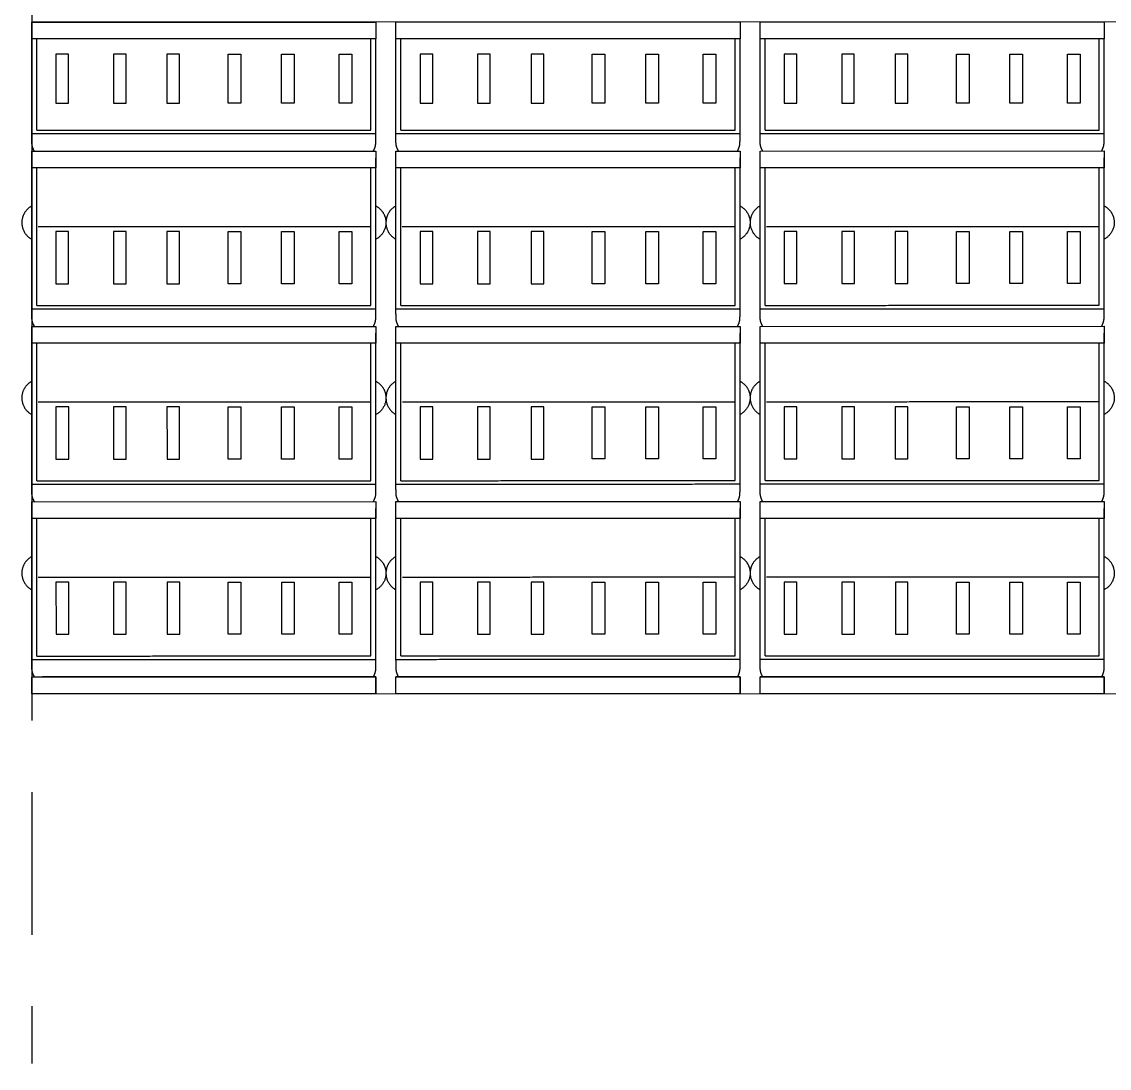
# Model space of a CAD drawing. Header units: millimetres. Extents: x 340 to 1003762, y 22 to 362022.
# Drawn here: x 420.133 to 422.037, y 74.662 to 76.494 of the extents above; entities that cross this region are included whole.
import ezdxf
from ezdxf.xclip import XClip

# ---------------------------------------------------------------- set-up
doc = ezdxf.new("R2010")
doc.units = ezdxf.units.MM
doc.header["$XCLIPFRAME"] = 0
doc.linetypes.add('LSBB_P_002 - PLANTA 1° NIVEL SALA DE VENTAS$0$DASHDOT2', pattern=[0.5, 0.25, -0.125, 0, -0.125])
for name, color, linetype in [('LSBB_P_002 - PLANTA 1° NIVEL SALA DE VENTAS$0$A-LAYOUT', 7, 'Continuous'), ('LSBB_P_002 - PLANTA 1° NIVEL SALA DE VENTAS$0$A-SALA-MUEB-ESPC', 1, 'Continuous'), ('LSBB_P_002 - PLANTA 1° NIVEL SALA DE VENTAS$0$EJES', 8, 'LSBB_P_002 - PLANTA 1° NIVEL SALA DE VENTAS$0$DASHDOT2'), ('XREF', 7, 'Continuous')]:
    doc.layers.add(name, color=color, linetype=linetype)

# ---------------------------------------------------------------- blocks, each defined once
blk = doc.blocks.new('LSBB_P_002 - PLANTA 1° NIVEL SALA DE VENTAS$0$SVLY')
at = {"layer": 'LSBB_P_002 - PLANTA 1° NIVEL SALA DE VENTAS$0$A-SALA-MUEB-ESPC', "elevation": 0}
for points in [[(1037.9549, 290.1378), (1037.9547, 291.3135), (1035.4393, 291.3131), (1035.4395, 290.1375)], [(1035.4393, 291.3131), (1036.042, 291.3132), (1036.042, 291.2838), (1035.4393, 291.2837)], [(1036.0769, 291.3132), (1036.6795, 291.3133), (1036.6795, 291.2838), (1036.0769, 291.2838)], [(1036.7145, 291.3133), (1037.3171, 291.3134), (1037.3171, 291.2839), (1036.7145, 291.2838)], [(1035.4393, 291.0872), (1036.042, 291.0873), (1036.042, 291.0579), (1035.4394, 291.0578)], [(1036.0769, 291.0873), (1036.6796, 291.0874), (1036.6796, 291.0579), (1036.0769, 291.0579)], [(1036.7145, 291.0874), (1037.3172, 291.0875), (1037.3172, 291.058), (1036.7145, 291.0579)], [(1035.4394, 290.7804), (1036.042, 290.7805), (1036.042, 290.7511), (1035.4394, 290.751)], [(1036.077, 290.7805), (1036.6796, 290.7806), (1036.6796, 290.7512), (1036.077, 290.7511)], [(1036.7146, 290.7806), (1037.3172, 290.7807), (1037.3172, 290.7513), (1036.7146, 290.7512)], [(1035.4394, 290.4737), (1036.0421, 290.4738), (1036.0421, 290.4443), (1035.4394, 290.4442)], [(1036.077, 290.4738), (1036.6797, 290.4739), (1036.6797, 290.4444), (1036.077, 290.4443)], [(1036.7146, 290.4739), (1037.3172, 290.4739), (1037.3172, 290.4445), (1036.7146, 290.4444)], [(1035.4395, 290.1669), (1036.0421, 290.167), (1036.0421, 290.1376), (1035.4395, 290.1375)], [(1036.0771, 290.167), (1036.6797, 290.1671), (1036.6797, 290.1377), (1036.0771, 290.1376)], [(1036.7147, 290.1671), (1037.3173, 290.1672), (1037.3173, 290.1377), (1036.7147, 290.1377)]]:
    blk.add_lwpolyline(points, close=True, dxfattribs=at)
at = {"layer": 'LSBB_P_002 - PLANTA 1° NIVEL SALA DE VENTAS$0$A-SALA-MUEB-ESPC'}
for points in [[(1035.4393, 291.118, 0), (1035.4393, 291.2308, 0), (1035.4393, 291.2837, 0)], [(1035.4481, 291.1239, 0), (1035.4481, 291.2338, 0), (1035.4481, 291.2837, 0)], [(1036.0332, 291.124, 0), (1036.0332, 291.2339, 0), (1036.0332, 291.2837, 0)], [(1036.042, 291.1181, 0), (1036.042, 291.2309, 0), (1036.042, 291.2838, 0)], [(1036.0769, 291.1181, 0), (1036.0769, 291.2309, 0), (1036.0769, 291.2838, 0)], [(1036.0857, 291.124, 0), (1036.0857, 291.2339, 0), (1036.0857, 291.2838, 0)], [(1036.6708, 291.1241, 0), (1036.6708, 291.234, 0), (1036.6708, 291.2838, 0)], [(1036.6796, 291.1182, 0), (1036.6795, 291.231, 0), (1036.6795, 291.2838, 0)], [(1036.7145, 291.1182, 0), (1036.7145, 291.231, 0), (1036.7145, 291.2838, 0)], [(1036.7233, 291.1241, 0), (1036.7233, 291.234, 0), (1036.7233, 291.2838, 0)], [(1037.3084, 291.1242, 0), (1037.3084, 291.2341, 0), (1037.3084, 291.2839, 0)], [(1037.3172, 291.1183, 0), (1037.3171, 291.2311, 0), (1037.3171, 291.2839, 0)], [(1035.5039, 291.2569, 0), (1035.4928, 291.2569, 0), (1035.4817, 291.2569, 0)], [(1035.4817, 291.2569, 0), (1035.4817, 291.1849, 0), (1035.4817, 291.1709, 0)], [(1035.5039, 291.1709, 0), (1035.5039, 291.1849, 0), (1035.5039, 291.2569, 0)], [(1035.6045, 291.2569, 0), (1035.5934, 291.2569, 0), (1035.5823, 291.2569, 0)], [(1035.5823, 291.2569, 0), (1035.5823, 291.1849, 0), (1035.5823, 291.1709, 0)], [(1035.6045, 291.1709, 0), (1035.6045, 291.1849, 0), (1035.6045, 291.2569, 0)], [(1035.6982, 291.257, 0), (1035.6871, 291.257, 0), (1035.6761, 291.257, 0)], [(1035.6761, 291.257, 0), (1035.6761, 291.1849, 0), (1035.6761, 291.1709, 0)], [(1035.6982, 291.1709, 0), (1035.6982, 291.1849, 0), (1035.6982, 291.257, 0)], [(1035.7831, 291.257, 0), (1035.7941, 291.257, 0), (1035.8052, 291.257, 0)], [(1035.7831, 291.1709, 0), (1035.7831, 291.1849, 0), (1035.7831, 291.257, 0)], [(1035.8052, 291.257, 0), (1035.8052, 291.1849, 0), (1035.8052, 291.1709, 0)], [(1035.8768, 291.257, 0), (1035.8879, 291.257, 0), (1035.899, 291.257, 0)], [(1035.8768, 291.1709, 0), (1035.8768, 291.185, 0), (1035.8768, 291.257, 0)], [(1035.899, 291.257, 0), (1035.899, 291.185, 0), (1035.899, 291.1709, 0)], [(1035.9774, 291.257, 0), (1035.9885, 291.257, 0), (1035.9996, 291.257, 0)], [(1035.9774, 291.1709, 0), (1035.9774, 291.185, 0), (1035.9774, 291.257, 0)], [(1035.9996, 291.257, 0), (1035.9996, 291.185, 0), (1035.9996, 291.1709, 0)], [(1036.1415, 291.257, 0), (1036.1304, 291.257, 0), (1036.1193, 291.257, 0)], [(1036.1193, 291.257, 0), (1036.1193, 291.185, 0), (1036.1193, 291.1709, 0)], [(1036.1415, 291.1709, 0), (1036.1415, 291.185, 0), (1036.1415, 291.257, 0)], [(1036.242, 291.257, 0), (1036.231, 291.257, 0), (1036.2199, 291.257, 0)], [(1036.2199, 291.257, 0), (1036.2199, 291.185, 0), (1036.2199, 291.171, 0)], [(1036.2421, 291.171, 0), (1036.2421, 291.185, 0), (1036.242, 291.257, 0)], [(1036.3358, 291.257, 0), (1036.3247, 291.257, 0), (1036.3136, 291.257, 0)], [(1036.3136, 291.257, 0), (1036.3137, 291.185, 0), (1036.3137, 291.171, 0)], [(1036.3358, 291.171, 0), (1036.3358, 291.185, 0), (1036.3358, 291.257, 0)], [(1036.4207, 291.2571, 0), (1036.4317, 291.2571, 0), (1036.4428, 291.2571, 0)], [(1036.4207, 291.171, 0), (1036.4207, 291.185, 0), (1036.4207, 291.2571, 0)], [(1036.4428, 291.2571, 0), (1036.4428, 291.185, 0), (1036.4428, 291.171, 0)], [(1036.5144, 291.2571, 0), (1036.5255, 291.2571, 0), (1036.5366, 291.2571, 0)], [(1036.5144, 291.171, 0), (1036.5144, 291.185, 0), (1036.5144, 291.2571, 0)], [(1036.5366, 291.2571, 0), (1036.5366, 291.185, 0), (1036.5366, 291.171, 0)], [(1036.615, 291.2571, 0), (1036.6261, 291.2571, 0), (1036.6372, 291.2571, 0)], [(1036.615, 291.171, 0), (1036.615, 291.1851, 0), (1036.615, 291.2571, 0)], [(1036.6372, 291.2571, 0), (1036.6372, 291.1851, 0), (1036.6372, 291.171, 0)], [(1036.779, 291.2571, 0), (1036.768, 291.2571, 0), (1036.7569, 291.2571, 0)], [(1036.7569, 291.2571, 0), (1036.7569, 291.1851, 0), (1036.7569, 291.171, 0)], [(1036.7791, 291.171, 0), (1036.7791, 291.1851, 0), (1036.779, 291.2571, 0)], [(1036.8796, 291.2571, 0), (1036.8686, 291.2571, 0), (1036.8575, 291.2571, 0)], [(1036.8575, 291.2571, 0), (1036.8575, 291.1851, 0), (1036.8575, 291.171, 0)], [(1036.8796, 291.171, 0), (1036.8796, 291.1851, 0), (1036.8796, 291.2571, 0)], [(1036.9734, 291.2571, 0), (1036.9623, 291.2571, 0), (1036.9512, 291.2571, 0)], [(1036.9512, 291.2571, 0), (1036.9512, 291.1851, 0), (1036.9512, 291.1711, 0)], [(1036.9734, 291.1711, 0), (1036.9734, 291.1851, 0), (1036.9734, 291.2571, 0)], [(1037.0582, 291.2571, 0), (1037.0693, 291.2571, 0), (1037.0804, 291.2572, 0)], [(1037.0583, 291.1711, 0), (1037.0582, 291.1851, 0), (1037.0582, 291.2571, 0)], [(1037.0804, 291.2572, 0), (1037.0804, 291.1851, 0), (1037.0804, 291.1711, 0)], [(1037.152, 291.2572, 0), (1037.1631, 291.2572, 0), (1037.1742, 291.2572, 0)], [(1037.152, 291.1711, 0), (1037.152, 291.1851, 0), (1037.152, 291.2572, 0)], [(1037.1742, 291.2572, 0), (1037.1742, 291.1851, 0), (1037.1742, 291.1711, 0)], [(1037.2526, 291.2572, 0), (1037.2637, 291.2572, 0), (1037.2748, 291.2572, 0)], [(1037.2526, 291.1711, 0), (1037.2526, 291.1851, 0), (1037.2526, 291.2572, 0)], [(1037.2748, 291.2572, 0), (1037.2748, 291.1851, 0), (1037.2748, 291.1711, 0)], [(1035.4817, 291.1709, 0), (1035.4928, 291.1709, 0), (1035.5039, 291.1709, 0)], [(1035.5823, 291.1709, 0), (1035.5934, 291.1709, 0), (1035.6045, 291.1709, 0)], [(1035.6761, 291.1709, 0), (1035.6872, 291.1709, 0), (1035.6982, 291.1709, 0)], [(1035.8052, 291.1709, 0), (1035.7942, 291.1709, 0), (1035.7831, 291.1709, 0)], [(1035.899, 291.1709, 0), (1035.8879, 291.1709, 0), (1035.8768, 291.1709, 0)], [(1035.9996, 291.1709, 0), (1035.9885, 291.1709, 0), (1035.9774, 291.1709, 0)], [(1036.1193, 291.1709, 0), (1036.1304, 291.1709, 0), (1036.1415, 291.1709, 0)], [(1036.2199, 291.171, 0), (1036.231, 291.171, 0), (1036.2421, 291.171, 0)], [(1036.3137, 291.171, 0), (1036.3247, 291.171, 0), (1036.3358, 291.171, 0)], [(1036.4428, 291.171, 0), (1036.4317, 291.171, 0), (1036.4207, 291.171, 0)], [(1036.5366, 291.171, 0), (1036.5255, 291.171, 0), (1036.5144, 291.171, 0)], [(1036.6372, 291.171, 0), (1036.6261, 291.171, 0), (1036.615, 291.171, 0)], [(1036.7569, 291.171, 0), (1036.768, 291.171, 0), (1036.7791, 291.171, 0)], [(1036.8575, 291.171, 0), (1036.8686, 291.171, 0), (1036.8796, 291.171, 0)], [(1036.9512, 291.1711, 0), (1036.9623, 291.1711, 0), (1036.9734, 291.1711, 0)], [(1037.0804, 291.1711, 0), (1037.0693, 291.1711, 0), (1037.0583, 291.1711, 0)], [(1037.1742, 291.1711, 0), (1037.1631, 291.1711, 0), (1037.152, 291.1711, 0)], [(1037.2748, 291.1711, 0), (1037.2637, 291.1711, 0), (1037.2526, 291.1711, 0)], [(1035.4393, 291.118, 0), (1035.742, 291.1181, 0), (1036.042, 291.1181, 0)], [(1035.4481, 291.1239, 0), (1035.7419, 291.124, 0), (1036.0332, 291.124, 0)], [(1036.0769, 291.1181, 0), (1036.3796, 291.1181, 0), (1036.6796, 291.1182, 0)], [(1036.0857, 291.124, 0), (1036.3795, 291.1241, 0), (1036.6708, 291.1241, 0)], [(1036.7145, 291.1182, 0), (1037.0172, 291.1182, 0), (1037.3172, 291.1183, 0)], [(1036.7233, 291.1241, 0), (1037.0171, 291.1241, 0), (1037.3084, 291.1242, 0)], [(1036.042, 290.8113, 0), (1036.042, 290.9533, 0), (1036.042, 291.0752, 0)], [(1036.6796, 290.8114, 0), (1036.6796, 290.9534, 0), (1036.6796, 291.0753, 0)], [(1037.3172, 290.8115, 0), (1037.3172, 290.9535, 0), (1037.3172, 291.0754, 0)], [(1035.4394, 290.8113, 0), (1035.4394, 290.9532, 0), (1035.4394, 291.0578, 0)], [(1035.4482, 290.8172, 0), (1035.4481, 290.9475, 0), (1035.4481, 291.0578, 0)], [(1036.0333, 290.8173, 0), (1036.0332, 290.9475, 0), (1036.0332, 291.0578, 0)], [(1036.077, 290.8113, 0), (1036.077, 290.9533, 0), (1036.0769, 291.0579, 0)], [(1036.0857, 290.8173, 0), (1036.0857, 290.9476, 0), (1036.0857, 291.0579, 0)], [(1036.6708, 290.8173, 0), (1036.6708, 290.9476, 0), (1036.6708, 291.0579, 0)], [(1036.7146, 290.8114, 0), (1036.7145, 290.9534, 0), (1036.7145, 291.0579, 0)], [(1036.7233, 290.8173, 0), (1036.7233, 290.9476, 0), (1036.7233, 291.0579, 0)], [(1037.3084, 290.8174, 0), (1037.3084, 290.9477, 0), (1037.3084, 291.058, 0)], [(1035.4506, 290.9553, 0), (1035.7419, 290.9554, 0), (1036.0332, 290.9554, 0)], [(1035.5039, 290.9464, 0), (1035.4928, 290.9464, 0), (1035.4818, 290.9464, 0)], [(1035.4818, 290.9464, 0), (1035.4818, 290.9007, 0), (1035.4818, 290.8551, 0)], [(1035.5039, 290.8551, 0), (1035.5039, 290.9007, 0), (1035.5039, 290.9464, 0)], [(1035.6045, 290.9464, 0), (1035.5934, 290.9464, 0), (1035.5823, 290.9464, 0)], [(1035.5823, 290.9464, 0), (1035.5823, 290.9007, 0), (1035.5823, 290.8551, 0)], [(1035.6045, 290.8551, 0), (1035.6045, 290.9007, 0), (1035.6045, 290.9464, 0)], [(1035.6983, 290.9464, 0), (1035.6872, 290.9464, 0), (1035.6761, 290.9464, 0)], [(1035.6761, 290.9464, 0), (1035.6761, 290.9008, 0), (1035.6761, 290.8551, 0)], [(1035.6983, 290.8551, 0), (1035.6983, 290.9008, 0), (1035.6983, 290.9464, 0)], [(1035.7831, 290.9464, 0), (1035.7942, 290.9464, 0), (1035.8053, 290.9464, 0)], [(1035.7831, 290.8551, 0), (1035.7831, 290.9008, 0), (1035.7831, 290.9464, 0)], [(1035.8053, 290.9464, 0), (1035.8053, 290.9008, 0), (1035.8053, 290.8551, 0)], [(1035.8769, 290.9464, 0), (1035.888, 290.9464, 0), (1035.899, 290.9464, 0)], [(1035.8769, 290.8551, 0), (1035.8769, 290.9008, 0), (1035.8769, 290.9464, 0)], [(1035.899, 290.9464, 0), (1035.899, 290.9008, 0), (1035.899, 290.8551, 0)], [(1035.9775, 290.9464, 0), (1035.9885, 290.9464, 0), (1035.9996, 290.9464, 0)], [(1035.9775, 290.8552, 0), (1035.9775, 290.9008, 0), (1035.9775, 290.9464, 0)], [(1035.9996, 290.9464, 0), (1035.9996, 290.9008, 0), (1035.9996, 290.8552, 0)], [(1036.0882, 290.9554, 0), (1036.3795, 290.9554, 0), (1036.6708, 290.9555, 0)], [(1036.1415, 290.9465, 0), (1036.1304, 290.9465, 0), (1036.1193, 290.9465, 0)], [(1036.1193, 290.9465, 0), (1036.1193, 290.9008, 0), (1036.1194, 290.8552, 0)], [(1036.1415, 290.8552, 0), (1036.1415, 290.9008, 0), (1036.1415, 290.9465, 0)], [(1036.2421, 290.9465, 0), (1036.231, 290.9465, 0), (1036.2199, 290.9465, 0)], [(1036.2199, 290.9465, 0), (1036.2199, 290.9008, 0), (1036.2199, 290.8552, 0)], [(1036.2421, 290.8552, 0), (1036.2421, 290.9008, 0), (1036.2421, 290.9465, 0)], [(1036.3359, 290.9465, 0), (1036.3248, 290.9465, 0), (1036.3137, 290.9465, 0)], [(1036.3137, 290.9465, 0), (1036.3137, 290.9008, 0), (1036.3137, 290.8552, 0)], [(1036.3359, 290.8552, 0), (1036.3359, 290.9008, 0), (1036.3359, 290.9465, 0)], [(1036.4207, 290.9465, 0), (1036.4318, 290.9465, 0), (1036.4429, 290.9465, 0)], [(1036.4207, 290.8552, 0), (1036.4207, 290.9009, 0), (1036.4207, 290.9465, 0)], [(1036.4429, 290.9465, 0), (1036.4429, 290.9009, 0), (1036.4429, 290.8552, 0)], [(1036.5145, 290.9465, 0), (1036.5255, 290.9465, 0), (1036.5366, 290.9465, 0)], [(1036.5145, 290.8552, 0), (1036.5145, 290.9009, 0), (1036.5145, 290.9465, 0)], [(1036.5366, 290.9465, 0), (1036.5366, 290.9009, 0), (1036.5366, 290.8552, 0)], [(1036.615, 290.9465, 0), (1036.6261, 290.9465, 0), (1036.6372, 290.9465, 0)], [(1036.6151, 290.8552, 0), (1036.615, 290.9009, 0), (1036.615, 290.9465, 0)], [(1036.6372, 290.9465, 0), (1036.6372, 290.9009, 0), (1036.6372, 290.8552, 0)], [(1036.7258, 290.9555, 0), (1037.0171, 290.9555, 0), (1037.3084, 290.9556, 0)], [(1036.7791, 290.9465, 0), (1036.768, 290.9465, 0), (1036.7569, 290.9465, 0)], [(1036.7569, 290.9465, 0), (1036.7569, 290.9009, 0), (1036.7569, 290.8553, 0)], [(1036.7791, 290.8553, 0), (1036.7791, 290.9009, 0), (1036.7791, 290.9465, 0)], [(1036.8797, 290.9466, 0), (1036.8686, 290.9466, 0), (1036.8575, 290.9466, 0)], [(1036.8575, 290.9466, 0), (1036.8575, 290.9009, 0), (1036.8575, 290.8553, 0)], [(1036.8797, 290.8553, 0), (1036.8797, 290.9009, 0), (1036.8797, 290.9466, 0)], [(1036.9734, 290.9466, 0), (1036.9624, 290.9466, 0), (1036.9513, 290.9466, 0)], [(1036.9513, 290.9466, 0), (1036.9513, 290.9009, 0), (1036.9513, 290.8553, 0)], [(1036.9735, 290.8553, 0), (1036.9734, 290.9009, 0), (1036.9734, 290.9466, 0)], [(1037.0583, 290.9466, 0), (1037.0694, 290.9466, 0), (1037.0804, 290.9466, 0)], [(1037.0583, 290.8553, 0), (1037.0583, 290.9009, 0), (1037.0583, 290.9466, 0)], [(1037.0804, 290.9466, 0), (1037.0805, 290.9009, 0), (1037.0805, 290.8553, 0)], [(1037.152, 290.9466, 0), (1037.1631, 290.9466, 0), (1037.1742, 290.9466, 0)], [(1037.1521, 290.8553, 0), (1037.1521, 290.901, 0), (1037.152, 290.9466, 0)], [(1037.1742, 290.9466, 0), (1037.1742, 290.901, 0), (1037.1742, 290.8553, 0)], [(1037.2526, 290.9466, 0), (1037.2637, 290.9466, 0), (1037.2748, 290.9466, 0)], [(1037.2526, 290.8553, 0), (1037.2526, 290.901, 0), (1037.2526, 290.9466, 0)], [(1037.2748, 290.9466, 0), (1037.2748, 290.901, 0), (1037.2748, 290.8553, 0)], [(1035.4818, 290.8551, 0), (1035.4928, 290.8551, 0), (1035.5039, 290.8551, 0)], [(1035.5823, 290.8551, 0), (1035.5934, 290.8551, 0), (1035.6045, 290.8551, 0)], [(1035.6761, 290.8551, 0), (1035.6872, 290.8551, 0), (1035.6983, 290.8551, 0)], [(1035.8053, 290.8551, 0), (1035.7942, 290.8551, 0), (1035.7831, 290.8551, 0)], [(1035.899, 290.8551, 0), (1035.888, 290.8551, 0), (1035.8769, 290.8551, 0)], [(1035.9996, 290.8552, 0), (1035.9885, 290.8552, 0), (1035.9775, 290.8552, 0)], [(1036.1194, 290.8552, 0), (1036.1304, 290.8552, 0), (1036.1415, 290.8552, 0)], [(1036.2199, 290.8552, 0), (1036.231, 290.8552, 0), (1036.2421, 290.8552, 0)], [(1036.3137, 290.8552, 0), (1036.3248, 290.8552, 0), (1036.3359, 290.8552, 0)], [(1036.4429, 290.8552, 0), (1036.4318, 290.8552, 0), (1036.4207, 290.8552, 0)], [(1036.5366, 290.8552, 0), (1036.5256, 290.8552, 0), (1036.5145, 290.8552, 0)], [(1036.6372, 290.8552, 0), (1036.6261, 290.8552, 0), (1036.6151, 290.8552, 0)], [(1036.7569, 290.8553, 0), (1036.768, 290.8553, 0), (1036.7791, 290.8553, 0)], [(1036.8575, 290.8553, 0), (1036.8686, 290.8553, 0), (1036.8797, 290.8553, 0)], [(1036.9513, 290.8553, 0), (1036.9624, 290.8553, 0), (1036.9735, 290.8553, 0)], [(1037.0805, 290.8553, 0), (1037.0694, 290.8553, 0), (1037.0583, 290.8553, 0)], [(1037.1742, 290.8553, 0), (1037.1631, 290.8553, 0), (1037.1521, 290.8553, 0)], [(1037.2748, 290.8553, 0), (1037.2637, 290.8553, 0), (1037.2526, 290.8553, 0)], [(1035.4394, 290.8113, 0), (1035.742, 290.8113, 0), (1036.042, 290.8113, 0)], [(1035.4482, 290.8172, 0), (1035.7419, 290.8172, 0), (1036.0333, 290.8173, 0)], [(1036.077, 290.8113, 0), (1036.3796, 290.8114, 0), (1036.6796, 290.8114, 0)], [(1036.0857, 290.8173, 0), (1036.3795, 290.8173, 0), (1036.6708, 290.8173, 0)], [(1036.7146, 290.8114, 0), (1037.0172, 290.8115, 0), (1037.3172, 290.8115, 0)], [(1036.7233, 290.8173, 0), (1037.0171, 290.8174, 0), (1037.3084, 290.8174, 0)], [(1035.4394, 290.5045, 0), (1035.4394, 290.6464, 0), (1035.4394, 290.7684, 0)], [(1036.0421, 290.5046, 0), (1036.042, 290.6465, 0), (1036.042, 290.7685, 0)], [(1036.077, 290.5046, 0), (1036.077, 290.6465, 0), (1036.077, 290.7685, 0)], [(1036.6797, 290.5047, 0), (1036.6796, 290.6466, 0), (1036.6796, 290.7685, 0)], [(1036.7146, 290.5047, 0), (1036.7146, 290.6466, 0), (1036.7146, 290.7686, 0)], [(1037.3172, 290.5048, 0), (1037.3172, 290.6467, 0), (1037.3172, 290.7686, 0)], [(1035.4482, 290.5104, 0), (1035.4482, 290.6407, 0), (1035.4482, 290.751, 0)], [(1036.0333, 290.5105, 0), (1036.0333, 290.6408, 0), (1036.0333, 290.7511, 0)], [(1036.0858, 290.5105, 0), (1036.0858, 290.6408, 0), (1036.0858, 290.7511, 0)], [(1036.6709, 290.5106, 0), (1036.6709, 290.6409, 0), (1036.6708, 290.7512, 0)], [(1036.7234, 290.5106, 0), (1036.7234, 290.6409, 0), (1036.7233, 290.7512, 0)], [(1037.3085, 290.5107, 0), (1037.3085, 290.641, 0), (1037.3084, 290.7513, 0)], [(1035.4507, 290.6486, 0), (1035.742, 290.6486, 0), (1036.0333, 290.6486, 0)], [(1035.504, 290.6396, 0), (1035.4929, 290.6396, 0), (1035.4818, 290.6396, 0)], [(1035.4818, 290.6396, 0), (1035.4818, 290.594, 0), (1035.4818, 290.5483, 0)], [(1035.504, 290.5483, 0), (1035.504, 290.594, 0), (1035.504, 290.6396, 0)], [(1035.6045, 290.6396, 0), (1035.5935, 290.6396, 0), (1035.5824, 290.6396, 0)], [(1035.5824, 290.6396, 0), (1035.5824, 290.594, 0), (1035.5824, 290.5483, 0)], [(1035.6046, 290.5483, 0), (1035.6045, 290.594, 0), (1035.6045, 290.6396, 0)], [(1035.6983, 290.6396, 0), (1035.6872, 290.6396, 0), (1035.6761, 290.6396, 0)], [(1035.6761, 290.6396, 0), (1035.6762, 290.594, 0), (1035.6762, 290.5484, 0)], [(1035.6983, 290.5484, 0), (1035.6983, 290.594, 0), (1035.6983, 290.6396, 0)], [(1035.7831, 290.6396, 0), (1035.7942, 290.6396, 0), (1035.8053, 290.6396, 0)], [(1035.7832, 290.5484, 0), (1035.7832, 290.594, 0), (1035.7831, 290.6396, 0)], [(1035.8053, 290.6396, 0), (1035.8053, 290.594, 0), (1035.8053, 290.5484, 0)], [(1035.8769, 290.6397, 0), (1035.888, 290.6397, 0), (1035.8991, 290.6397, 0)], [(1035.8769, 290.5484, 0), (1035.8769, 290.594, 0), (1035.8769, 290.6397, 0)], [(1035.8991, 290.6397, 0), (1035.8991, 290.594, 0), (1035.8991, 290.5484, 0)], [(1035.9775, 290.6397, 0), (1035.9886, 290.6397, 0), (1035.9997, 290.6397, 0)], [(1035.9775, 290.5484, 0), (1035.9775, 290.594, 0), (1035.9775, 290.6397, 0)], [(1035.9997, 290.6397, 0), (1035.9997, 290.594, 0), (1035.9997, 290.5484, 0)], [(1036.0883, 290.6486, 0), (1036.3796, 290.6487, 0), (1036.6709, 290.6487, 0)], [(1036.1415, 290.6397, 0), (1036.1305, 290.6397, 0), (1036.1194, 290.6397, 0)], [(1036.1194, 290.6397, 0), (1036.1194, 290.5941, 0), (1036.1194, 290.5484, 0)], [(1036.1416, 290.5484, 0), (1036.1416, 290.5941, 0), (1036.1415, 290.6397, 0)], [(1036.2421, 290.6397, 0), (1036.231, 290.6397, 0), (1036.22, 290.6397, 0)], [(1036.22, 290.6397, 0), (1036.22, 290.5941, 0), (1036.22, 290.5484, 0)], [(1036.2421, 290.5484, 0), (1036.2421, 290.5941, 0), (1036.2421, 290.6397, 0)], [(1036.3359, 290.6397, 0), (1036.3248, 290.6397, 0), (1036.3137, 290.6397, 0)], [(1036.3137, 290.6397, 0), (1036.3137, 290.5941, 0), (1036.3137, 290.5484, 0)], [(1036.3359, 290.5484, 0), (1036.3359, 290.5941, 0), (1036.3359, 290.6397, 0)], [(1036.4207, 290.6397, 0), (1036.4318, 290.6397, 0), (1036.4429, 290.6397, 0)], [(1036.4207, 290.5485, 0), (1036.4207, 290.5941, 0), (1036.4207, 290.6397, 0)], [(1036.4429, 290.6397, 0), (1036.4429, 290.5941, 0), (1036.4429, 290.5485, 0)], [(1036.5145, 290.6397, 0), (1036.5256, 290.6397, 0), (1036.5367, 290.6397, 0)], [(1036.5145, 290.5485, 0), (1036.5145, 290.5941, 0), (1036.5145, 290.6397, 0)], [(1036.5367, 290.6397, 0), (1036.5367, 290.5941, 0), (1036.5367, 290.5485, 0)], [(1036.6151, 290.6398, 0), (1036.6262, 290.6398, 0), (1036.6372, 290.6398, 0)], [(1036.6151, 290.5485, 0), (1036.6151, 290.5941, 0), (1036.6151, 290.6398, 0)], [(1036.6372, 290.6398, 0), (1036.6373, 290.5941, 0), (1036.6373, 290.5485, 0)], [(1036.7258, 290.6487, 0), (1037.0171, 290.6488, 0), (1037.3085, 290.6488, 0)], [(1036.7791, 290.6398, 0), (1036.7681, 290.6398, 0), (1036.757, 290.6398, 0)], [(1036.757, 290.6398, 0), (1036.757, 290.5941, 0), (1036.757, 290.5485, 0)], [(1036.7791, 290.5485, 0), (1036.7791, 290.5941, 0), (1036.7791, 290.6398, 0)], [(1036.8797, 290.6398, 0), (1036.8686, 290.6398, 0), (1036.8576, 290.6398, 0)], [(1036.8576, 290.6398, 0), (1036.8576, 290.5942, 0), (1036.8576, 290.5485, 0)], [(1036.8797, 290.5485, 0), (1036.8797, 290.5942, 0), (1036.8797, 290.6398, 0)], [(1036.9735, 290.6398, 0), (1036.9624, 290.6398, 0), (1036.9513, 290.6398, 0)], [(1036.9513, 290.6398, 0), (1036.9513, 290.5942, 0), (1036.9513, 290.5485, 0)], [(1036.9735, 290.5485, 0), (1036.9735, 290.5942, 0), (1036.9735, 290.6398, 0)], [(1037.0583, 290.6398, 0), (1037.0694, 290.6398, 0), (1037.0805, 290.6398, 0)], [(1037.0583, 290.5485, 0), (1037.0583, 290.5942, 0), (1037.0583, 290.6398, 0)], [(1037.0805, 290.6398, 0), (1037.0805, 290.5942, 0), (1037.0805, 290.5485, 0)], [(1037.1521, 290.6398, 0), (1037.1632, 290.6398, 0), (1037.1743, 290.6398, 0)], [(1037.1521, 290.5486, 0), (1037.1521, 290.5942, 0), (1037.1521, 290.6398, 0)], [(1037.1743, 290.6398, 0), (1037.1743, 290.5942, 0), (1037.1743, 290.5486, 0)], [(1037.2527, 290.6398, 0), (1037.2638, 290.6399, 0), (1037.2748, 290.6399, 0)], [(1037.2527, 290.5486, 0), (1037.2527, 290.5942, 0), (1037.2527, 290.6398, 0)], [(1037.2748, 290.6399, 0), (1037.2748, 290.5942, 0), (1037.2748, 290.5486, 0)], [(1035.4818, 290.5483, 0), (1035.4929, 290.5483, 0), (1035.504, 290.5483, 0)], [(1035.5824, 290.5483, 0), (1035.5935, 290.5483, 0), (1035.6046, 290.5483, 0)], [(1035.6762, 290.5484, 0), (1035.6872, 290.5484, 0), (1035.6983, 290.5484, 0)], [(1035.8053, 290.5484, 0), (1035.7942, 290.5484, 0), (1035.7832, 290.5484, 0)], [(1035.8991, 290.5484, 0), (1035.888, 290.5484, 0), (1035.8769, 290.5484, 0)], [(1035.9997, 290.5484, 0), (1035.9886, 290.5484, 0), (1035.9775, 290.5484, 0)], [(1036.1194, 290.5484, 0), (1036.1305, 290.5484, 0), (1036.1416, 290.5484, 0)], [(1036.22, 290.5484, 0), (1036.2311, 290.5484, 0), (1036.2421, 290.5484, 0)], [(1036.3137, 290.5484, 0), (1036.3248, 290.5484, 0), (1036.3359, 290.5484, 0)], [(1036.4429, 290.5485, 0), (1036.4318, 290.5485, 0), (1036.4207, 290.5485, 0)], [(1036.5367, 290.5485, 0), (1036.5256, 290.5485, 0), (1036.5145, 290.5485, 0)], [(1036.6373, 290.5485, 0), (1036.6262, 290.5485, 0), (1036.6151, 290.5485, 0)], [(1036.757, 290.5485, 0), (1036.7681, 290.5485, 0), (1036.7791, 290.5485, 0)], [(1036.8576, 290.5485, 0), (1036.8686, 290.5485, 0), (1036.8797, 290.5485, 0)], [(1036.9513, 290.5485, 0), (1036.9624, 290.5485, 0), (1036.9735, 290.5485, 0)], [(1037.0805, 290.5485, 0), (1037.0694, 290.5485, 0), (1037.0583, 290.5485, 0)], [(1037.1743, 290.5486, 0), (1037.1632, 290.5486, 0), (1037.1521, 290.5486, 0)], [(1037.2748, 290.5486, 0), (1037.2638, 290.5486, 0), (1037.2527, 290.5486, 0)], [(1035.4482, 290.5104, 0), (1035.742, 290.5104, 0), (1036.0333, 290.5105, 0)], [(1036.0858, 290.5105, 0), (1036.3796, 290.5105, 0), (1036.6709, 290.5106, 0)], [(1036.7234, 290.5106, 0), (1037.0172, 290.5106, 0), (1037.3085, 290.5107, 0)], [(1035.4394, 290.5045, 0), (1035.7421, 290.5045, 0), (1036.0421, 290.5046, 0)], [(1036.077, 290.5046, 0), (1036.3797, 290.5046, 0), (1036.6797, 290.5047, 0)], [(1036.7146, 290.5047, 0), (1037.0172, 290.5047, 0), (1037.3172, 290.5048, 0)], [(1035.4395, 290.1977, 0), (1035.4395, 290.3397, 0), (1035.4394, 290.4616, 0)], [(1036.0421, 290.1978, 0), (1036.0421, 290.3398, 0), (1036.0421, 290.4617, 0)], [(1036.0771, 290.1978, 0), (1036.077, 290.3398, 0), (1036.077, 290.4617, 0)], [(1036.6797, 290.1979, 0), (1036.6797, 290.3398, 0), (1036.6797, 290.4618, 0)], [(1036.7146, 290.1979, 0), (1036.7146, 290.3399, 0), (1036.7146, 290.4618, 0)], [(1037.3173, 290.198, 0), (1037.3173, 290.3399, 0), (1037.3172, 290.4619, 0)], [(1035.4482, 290.2036, 0), (1035.4482, 290.3339, 0), (1035.4482, 290.4442, 0)], [(1036.0333, 290.2037, 0), (1036.0333, 290.334, 0), (1036.0333, 290.4443, 0)], [(1036.0858, 290.2037, 0), (1036.0858, 290.334, 0), (1036.0858, 290.4443, 0)], [(1036.6709, 290.2038, 0), (1036.6709, 290.3341, 0), (1036.6709, 290.4444, 0)], [(1036.7234, 290.2038, 0), (1036.7234, 290.3341, 0), (1036.7234, 290.4444, 0)], [(1037.3085, 290.2039, 0), (1037.3085, 290.3342, 0), (1037.3085, 290.4445, 0)], [(1035.4507, 290.3418, 0), (1035.742, 290.3418, 0), (1036.0333, 290.3419, 0)], [(1036.0883, 290.3419, 0), (1036.3796, 290.3419, 0), (1036.6709, 290.342, 0)], [(1036.7259, 290.342, 0), (1037.0172, 290.342, 0), (1037.3085, 290.3421, 0)], [(1035.504, 290.3328, 0), (1035.4929, 290.3328, 0), (1035.4818, 290.3328, 0)], [(1035.4818, 290.3328, 0), (1035.4818, 290.2872, 0), (1035.4819, 290.2416, 0)], [(1035.504, 290.2416, 0), (1035.504, 290.2872, 0), (1035.504, 290.3328, 0)], [(1035.6046, 290.3329, 0), (1035.5935, 290.3329, 0), (1035.5824, 290.3329, 0)], [(1035.5824, 290.3329, 0), (1035.5824, 290.2872, 0), (1035.5824, 290.2416, 0)], [(1035.6046, 290.2416, 0), (1035.6046, 290.2872, 0), (1035.6046, 290.3329, 0)], [(1035.6984, 290.3329, 0), (1035.6873, 290.3329, 0), (1035.6762, 290.3329, 0)], [(1035.6762, 290.3329, 0), (1035.6762, 290.2872, 0), (1035.6762, 290.2416, 0)], [(1035.6984, 290.2416, 0), (1035.6984, 290.2872, 0), (1035.6984, 290.3329, 0)], [(1035.7832, 290.3329, 0), (1035.7943, 290.3329, 0), (1035.8054, 290.3329, 0)], [(1035.7832, 290.2416, 0), (1035.7832, 290.2872, 0), (1035.7832, 290.3329, 0)], [(1035.8054, 290.3329, 0), (1035.8054, 290.2872, 0), (1035.8054, 290.2416, 0)], [(1035.877, 290.3329, 0), (1035.888, 290.3329, 0), (1035.8991, 290.3329, 0)], [(1035.877, 290.2416, 0), (1035.877, 290.2873, 0), (1035.877, 290.3329, 0)], [(1035.8991, 290.3329, 0), (1035.8991, 290.2873, 0), (1035.8991, 290.2416, 0)], [(1035.9775, 290.3329, 0), (1035.9886, 290.3329, 0), (1035.9997, 290.3329, 0)], [(1035.9776, 290.2416, 0), (1035.9775, 290.2873, 0), (1035.9775, 290.3329, 0)], [(1035.9997, 290.3329, 0), (1035.9997, 290.2873, 0), (1035.9997, 290.2416, 0)], [(1036.1416, 290.3329, 0), (1036.1305, 290.3329, 0), (1036.1194, 290.3329, 0)], [(1036.1194, 290.3329, 0), (1036.1194, 290.2873, 0), (1036.1194, 290.2417, 0)], [(1036.1416, 290.2417, 0), (1036.1416, 290.2873, 0), (1036.1416, 290.3329, 0)], [(1036.2422, 290.3329, 0), (1036.2311, 290.3329, 0), (1036.22, 290.3329, 0)], [(1036.22, 290.3329, 0), (1036.22, 290.2873, 0), (1036.22, 290.2417, 0)], [(1036.2422, 290.2417, 0), (1036.2422, 290.2873, 0), (1036.2422, 290.3329, 0)], [(1036.3359, 290.333, 0), (1036.3249, 290.333, 0), (1036.3138, 290.333, 0)], [(1036.3138, 290.333, 0), (1036.3138, 290.2873, 0), (1036.3138, 290.2417, 0)], [(1036.336, 290.2417, 0), (1036.3359, 290.2873, 0), (1036.3359, 290.333, 0)], [(1036.4208, 290.333, 0), (1036.4319, 290.333, 0), (1036.4429, 290.333, 0)], [(1036.4208, 290.2417, 0), (1036.4208, 290.2873, 0), (1036.4208, 290.333, 0)], [(1036.4429, 290.333, 0), (1036.4429, 290.2873, 0), (1036.443, 290.2417, 0)], [(1036.5145, 290.333, 0), (1036.5256, 290.333, 0), (1036.5367, 290.333, 0)], [(1036.5146, 290.2417, 0), (1036.5146, 290.2873, 0), (1036.5145, 290.333, 0)], [(1036.5367, 290.333, 0), (1036.5367, 290.2873, 0), (1036.5367, 290.2417, 0)], [(1036.6151, 290.333, 0), (1036.6262, 290.333, 0), (1036.6373, 290.333, 0)], [(1036.6151, 290.2417, 0), (1036.6151, 290.2874, 0), (1036.6151, 290.333, 0)], [(1036.6373, 290.333, 0), (1036.6373, 290.2874, 0), (1036.6373, 290.2417, 0)], [(1036.7792, 290.333, 0), (1036.7681, 290.333, 0), (1036.757, 290.333, 0)], [(1036.757, 290.333, 0), (1036.757, 290.2874, 0), (1036.757, 290.2417, 0)], [(1036.7792, 290.2417, 0), (1036.7792, 290.2874, 0), (1036.7792, 290.333, 0)], [(1036.8798, 290.333, 0), (1036.8687, 290.333, 0), (1036.8576, 290.333, 0)], [(1036.8576, 290.333, 0), (1036.8576, 290.2874, 0), (1036.8576, 290.2418, 0)], [(1036.8798, 290.2418, 0), (1036.8798, 290.2874, 0), (1036.8798, 290.333, 0)], [(1036.9735, 290.333, 0), (1036.9624, 290.333, 0), (1036.9514, 290.333, 0)], [(1036.9514, 290.333, 0), (1036.9514, 290.2874, 0), (1036.9514, 290.2418, 0)], [(1036.9735, 290.2418, 0), (1036.9735, 290.2874, 0), (1036.9735, 290.333, 0)], [(1037.0584, 290.3331, 0), (1037.0694, 290.3331, 0), (1037.0805, 290.3331, 0)], [(1037.0584, 290.2418, 0), (1037.0584, 290.2874, 0), (1037.0584, 290.3331, 0)], [(1037.0805, 290.3331, 0), (1037.0805, 290.2874, 0), (1037.0805, 290.2418, 0)], [(1037.1521, 290.3331, 0), (1037.1632, 290.3331, 0), (1037.1743, 290.3331, 0)], [(1037.1521, 290.2418, 0), (1037.1521, 290.2874, 0), (1037.1521, 290.3331, 0)], [(1037.1743, 290.3331, 0), (1037.1743, 290.2874, 0), (1037.1743, 290.2418, 0)], [(1037.2527, 290.3331, 0), (1037.2638, 290.3331, 0), (1037.2749, 290.3331, 0)], [(1037.2527, 290.2418, 0), (1037.2527, 290.2874, 0), (1037.2527, 290.3331, 0)], [(1037.2749, 290.3331, 0), (1037.2749, 290.2875, 0), (1037.2749, 290.2418, 0)], [(1035.4819, 290.2416, 0), (1035.4929, 290.2416, 0), (1035.504, 290.2416, 0)], [(1035.5824, 290.2416, 0), (1035.5935, 290.2416, 0), (1035.6046, 290.2416, 0)], [(1035.6762, 290.2416, 0), (1035.6873, 290.2416, 0), (1035.6984, 290.2416, 0)], [(1035.8054, 290.2416, 0), (1035.7943, 290.2416, 0), (1035.7832, 290.2416, 0)], [(1035.8991, 290.2416, 0), (1035.8881, 290.2416, 0), (1035.877, 290.2416, 0)], [(1035.9997, 290.2416, 0), (1035.9886, 290.2416, 0), (1035.9776, 290.2416, 0)], [(1036.1194, 290.2417, 0), (1036.1305, 290.2417, 0), (1036.1416, 290.2417, 0)], [(1036.22, 290.2417, 0), (1036.2311, 290.2417, 0), (1036.2422, 290.2417, 0)], [(1036.3138, 290.2417, 0), (1036.3249, 290.2417, 0), (1036.336, 290.2417, 0)], [(1036.443, 290.2417, 0), (1036.4319, 290.2417, 0), (1036.4208, 290.2417, 0)], [(1036.5367, 290.2417, 0), (1036.5256, 290.2417, 0), (1036.5146, 290.2417, 0)], [(1036.6373, 290.2417, 0), (1036.6262, 290.2417, 0), (1036.6151, 290.2417, 0)], [(1036.757, 290.2417, 0), (1036.7681, 290.2417, 0), (1036.7792, 290.2417, 0)], [(1036.8576, 290.2418, 0), (1036.8687, 290.2418, 0), (1036.8798, 290.2418, 0)], [(1036.9514, 290.2418, 0), (1036.9625, 290.2418, 0), (1036.9735, 290.2418, 0)], [(1037.0805, 290.2418, 0), (1037.0695, 290.2418, 0), (1037.0584, 290.2418, 0)], [(1037.1743, 290.2418, 0), (1037.1632, 290.2418, 0), (1037.1521, 290.2418, 0)], [(1037.2749, 290.2418, 0), (1037.2638, 290.2418, 0), (1037.2527, 290.2418, 0)], [(1035.4482, 290.2036, 0), (1035.742, 290.2037, 0), (1036.0333, 290.2037, 0)], [(1036.0858, 290.2037, 0), (1036.3796, 290.2038, 0), (1036.6709, 290.2038, 0)], [(1036.7234, 290.2038, 0), (1037.0172, 290.2039, 0), (1037.3085, 290.2039, 0)], [(1035.4395, 290.1977, 0), (1035.7421, 290.1978, 0), (1036.0421, 290.1978, 0)], [(1036.0771, 290.1978, 0), (1036.3797, 290.1979, 0), (1036.6797, 290.1979, 0)], [(1036.7146, 290.1979, 0), (1037.0173, 290.198, 0), (1037.3173, 290.198, 0)], [(1036.0421, 290.167, 0), (1035.7408, 290.167, 0), (1035.4395, 290.1669, 0)], [(1035.4395, 290.1375, 0), (1035.4395, 290.1516, 0), (1035.4395, 290.1669, 0)], [(1036.0421, 290.1379, 0), (1036.0421, 290.1517, 0), (1036.0421, 290.167, 0)], [(1036.6797, 290.1671, 0), (1036.3784, 290.1671, 0), (1036.0771, 290.167, 0)], [(1036.0771, 290.1376, 0), (1036.0771, 290.1517, 0), (1036.0771, 290.167, 0)], [(1036.6797, 290.138, 0), (1036.6797, 290.1518, 0), (1036.6797, 290.1671, 0)], [(1037.3173, 290.1672, 0), (1037.016, 290.1671, 0), (1036.7147, 290.1671, 0)], [(1036.7147, 290.1377, 0), (1036.7147, 290.1518, 0), (1036.7147, 290.1671, 0)], [(1037.3173, 290.138, 0), (1037.3173, 290.1519, 0), (1037.3173, 290.1672, 0)], [(1036.0421, 290.1376, 0), (1035.7408, 290.1375, 0), (1035.4395, 290.1375, 0)], [(1036.6797, 290.1377, 0), (1036.3784, 290.1376, 0), (1036.0771, 290.1376, 0)], [(1037.3173, 290.1377, 0), (1037.016, 290.1377, 0), (1036.7147, 290.1377, 0)]]:
    blk.add_open_spline(points, degree=2, dxfattribs=at)
for points, weights, knots in [([(1035.4441, 291.0872, 0), (1035.4397, 291.0941, 0), (1035.4396, 291.1023, 0), (1035.4394, 291.1102, 0), (1035.4393, 291.118, 0)], [1, 0.963301646965, 1, 1, 1], [0, 0, 0, 1.596409, 1.596409, 3.723022, 3.723022, 3.723022]), ([(1036.0372, 291.0873, 0), (1036.0416, 291.0942, 0), (1036.0418, 291.1024, 0), (1036.0419, 291.1102, 0), (1036.042, 291.1181, 0)], [1, 0.963301646965, 1, 1, 1], [0, 0, 0, 1.596409, 1.596409, 3.723022, 3.723022, 3.723022]), ([(1036.0817, 291.0873, 0), (1036.0773, 291.0942, 0), (1036.0771, 291.1024, 0), (1036.077, 291.1102, 0), (1036.0769, 291.1181, 0)], [1, 0.963301646965, 1, 1, 1], [0, 0, 0, 1.596409, 1.596409, 3.723022, 3.723022, 3.723022]), ([(1036.6748, 291.0874, 0), (1036.6792, 291.0943, 0), (1036.6794, 291.1025, 0), (1036.6795, 291.1103, 0), (1036.6796, 291.1182, 0)], [1, 0.963301646965, 1, 1, 1], [0, 0, 0, 1.596409, 1.596409, 3.723022, 3.723022, 3.723022]), ([(1036.7193, 291.0874, 0), (1036.7149, 291.0943, 0), (1036.7147, 291.1025, 0), (1036.7146, 291.1103, 0), (1036.7145, 291.1182, 0)], [1, 0.963301646965, 1, 1, 1], [0, 0, 0, 1.596409, 1.596409, 3.723022, 3.723022, 3.723022]), ([(1037.3124, 291.0875, 0), (1037.3168, 291.0944, 0), (1037.317, 291.1026, 0), (1037.3171, 291.1104, 0), (1037.3172, 291.1183, 0)], [1, 0.963301646965, 1, 1, 1], [0, 0, 0, 1.596409, 1.596409, 3.723022, 3.723022, 3.723022]), ([(1035.4394, 290.9911, 0), (1035.4257, 290.9838, 0), (1035.4226, 290.9687, 0), (1035.4176, 290.9446, 0), (1035.4394, 290.933, 0)], [1, 0.905033936831, 1, 0.799622118104, 1], [0, 0, 0, 2.887952, 2.887952, 7.122102, 7.122102, 7.122102]), ([(1036.042, 290.9912, 0), (1036.0556, 290.9839, 0), (1036.0588, 290.9688, 0), (1036.0638, 290.9446, 0), (1036.042, 290.9331, 0)], [1, 0.905033936831, 1, 0.799622118104, 1], [0, 0, 0, 2.887952, 2.887952, 7.122102, 7.122102, 7.122102]), ([(1036.0769, 290.9912, 0), (1036.0633, 290.9839, 0), (1036.0602, 290.9688, 0), (1036.0551, 290.9446, 0), (1036.077, 290.9331, 0)], [1, 0.905033936831, 1, 0.799622118104, 1], [0, 0, 0, 2.887952, 2.887952, 7.122102, 7.122102, 7.122102]), ([(1036.6796, 290.9913, 0), (1036.6932, 290.984, 0), (1036.6964, 290.9689, 0), (1036.7014, 290.9447, 0), (1036.6796, 290.9332, 0)], [1, 0.905033936831, 1, 0.799622118104, 1], [0, 0, 0, 2.887952, 2.887952, 7.122102, 7.122102, 7.122102]), ([(1036.7145, 290.9913, 0), (1036.7009, 290.984, 0), (1036.6978, 290.9689, 0), (1036.6927, 290.9447, 0), (1036.7145, 290.9332, 0)], [1, 0.905033936831, 1, 0.799622118104, 1], [0, 0, 0, 2.887952, 2.887952, 7.122102, 7.122102, 7.122102]), ([(1037.3172, 290.9913, 0), (1037.3308, 290.9841, 0), (1037.334, 290.969, 0), (1037.339, 290.9448, 0), (1037.3172, 290.9333, 0)], [1, 0.905033936831, 1, 0.799622118104, 1], [0, 0, 0, 2.887952, 2.887952, 7.122102, 7.122102, 7.122102]), ([(1035.4442, 290.7804, 0), (1035.4398, 290.7874, 0), (1035.4396, 290.7955, 0), (1035.4395, 290.8034, 0), (1035.4394, 290.8113, 0)], [1, 0.963301646965, 1, 1, 1], [0, 0, 0, 1.596409, 1.596409, 3.723022, 3.723022, 3.723022]), ([(1036.0373, 290.7805, 0), (1036.0416, 290.7874, 0), (1036.0418, 290.7956, 0), (1036.0419, 290.8035, 0), (1036.042, 290.8113, 0)], [1, 0.963301646965, 1, 1, 1], [0, 0, 0, 1.596409, 1.596409, 3.723022, 3.723022, 3.723022]), ([(1036.0817, 290.7805, 0), (1036.0774, 290.7875, 0), (1036.0772, 290.7956, 0), (1036.0771, 290.8035, 0), (1036.077, 290.8113, 0)], [1, 0.963301646965, 1, 1, 1], [0, 0, 0, 1.596409, 1.596409, 3.723022, 3.723022, 3.723022]), ([(1036.6749, 290.7806, 0), (1036.6792, 290.7875, 0), (1036.6794, 290.7957, 0), (1036.6795, 290.8036, 0), (1036.6796, 290.8114, 0)], [1, 0.963301646965, 1, 1, 1], [0, 0, 0, 1.596409, 1.596409, 3.723022, 3.723022, 3.723022]), ([(1036.7193, 290.7806, 0), (1036.7149, 290.7875, 0), (1036.7148, 290.7957, 0), (1036.7147, 290.8036, 0), (1036.7146, 290.8114, 0)], [1, 0.963301646965, 1, 1, 1], [0, 0, 0, 1.596409, 1.596409, 3.723022, 3.723022, 3.723022]), ([(1037.3124, 290.7807, 0), (1037.3168, 290.7876, 0), (1037.317, 290.7958, 0), (1037.3171, 290.8037, 0), (1037.3172, 290.8115, 0)], [1, 0.963301646965, 1, 1, 1], [0, 0, 0, 1.596409, 1.596409, 3.723022, 3.723022, 3.723022]), ([(1035.4394, 290.6843, 0), (1035.4258, 290.6771, 0), (1035.4226, 290.662, 0), (1035.4176, 290.6378, 0), (1035.4394, 290.6262, 0)], [1, 0.905033936831, 1, 0.799622118104, 1], [0, 0, 0, 2.887952, 2.887952, 7.122102, 7.122102, 7.122102]), ([(1036.042, 290.6844, 0), (1036.0557, 290.6772, 0), (1036.0588, 290.6621, 0), (1036.0639, 290.6379, 0), (1036.042, 290.6263, 0)], [1, 0.905033936831, 1, 0.799622118104, 1], [0, 0, 0, 2.887952, 2.887952, 7.122102, 7.122102, 7.122102]), ([(1036.077, 290.6844, 0), (1036.0633, 290.6772, 0), (1036.0602, 290.6621, 0), (1036.0552, 290.6379, 0), (1036.077, 290.6263, 0)], [1, 0.905033936831, 1, 0.799622118104, 1], [0, 0, 0, 2.887952, 2.887952, 7.122102, 7.122102, 7.122102]), ([(1036.6796, 290.6845, 0), (1036.6933, 290.6773, 0), (1036.6964, 290.6621, 0), (1036.7014, 290.638, 0), (1036.6796, 290.6264, 0)], [1, 0.905033936831, 1, 0.799622118104, 1], [0, 0, 0, 2.887952, 2.887952, 7.122102, 7.122102, 7.122102]), ([(1036.7146, 290.6845, 0), (1036.7009, 290.6773, 0), (1036.6978, 290.6621, 0), (1036.6928, 290.638, 0), (1036.7146, 290.6264, 0)], [1, 0.905033936831, 1, 0.799622118104, 1], [0, 0, 0, 2.887952, 2.887952, 7.122102, 7.122102, 7.122102]), ([(1037.3172, 290.6846, 0), (1037.3309, 290.6774, 0), (1037.334, 290.6622, 0), (1037.339, 290.6381, 0), (1037.3172, 290.6265, 0)], [1, 0.905033936831, 1, 0.799622118104, 1], [0, 0, 0, 2.887952, 2.887952, 7.122102, 7.122102, 7.122102]), ([(1035.4442, 290.4737, 0), (1035.4398, 290.4806, 0), (1035.4396, 290.4888, 0), (1035.4395, 290.4966, 0), (1035.4394, 290.5045, 0)], [1, 0.963301646965, 1, 1, 1], [0, 0, 0, 1.596409, 1.596409, 3.723022, 3.723022, 3.723022]), ([(1036.0373, 290.4738, 0), (1036.0417, 290.4807, 0), (1036.0419, 290.4889, 0), (1036.042, 290.4967, 0), (1036.0421, 290.5046, 0)], [1, 0.963301646965, 1, 1, 1], [0, 0, 0, 1.596409, 1.596409, 3.723022, 3.723022, 3.723022]), ([(1036.0818, 290.4738, 0), (1036.0774, 290.4807, 0), (1036.0772, 290.4889, 0), (1036.0771, 290.4967, 0), (1036.077, 290.5046, 0)], [1, 0.963301646965, 1, 1, 1], [0, 0, 0, 1.596409, 1.596409, 3.723022, 3.723022, 3.723022]), ([(1036.6749, 290.4739, 0), (1036.6793, 290.4808, 0), (1036.6794, 290.489, 0), (1036.6795, 290.4968, 0), (1036.6797, 290.5047, 0)], [1, 0.963301646965, 1, 1, 1], [0, 0, 0, 1.596409, 1.596409, 3.723022, 3.723022, 3.723022]), ([(1036.7194, 290.4739, 0), (1036.715, 290.4808, 0), (1036.7148, 290.489, 0), (1036.7147, 290.4968, 0), (1036.7146, 290.5047, 0)], [1, 0.963301646965, 1, 1, 1], [0, 0, 0, 1.596409, 1.596409, 3.723022, 3.723022, 3.723022]), ([(1037.3125, 290.4739, 0), (1037.3169, 290.4809, 0), (1037.317, 290.489, 0), (1037.3171, 290.4969, 0), (1037.3172, 290.5048, 0)], [1, 0.963301646965, 1, 1, 1], [0, 0, 0, 1.596409, 1.596409, 3.723022, 3.723022, 3.723022]), ([(1035.4394, 290.3776, 0), (1035.4258, 290.3703, 0), (1035.4227, 290.3552, 0), (1035.4176, 290.331, 0), (1035.4395, 290.3195, 0)], [1, 0.905033936831, 1, 0.799622118104, 1], [0, 0, 0, 2.887952, 2.887952, 7.122102, 7.122102, 7.122102]), ([(1036.0421, 290.3776, 0), (1036.0557, 290.3704, 0), (1036.0589, 290.3553, 0), (1036.0639, 290.3311, 0), (1036.0421, 290.3196, 0)], [1, 0.905033936831, 1, 0.799622118104, 1], [0, 0, 0, 2.887952, 2.887952, 7.122102, 7.122102, 7.122102]), ([(1036.077, 290.3777, 0), (1036.0634, 290.3704, 0), (1036.0602, 290.3553, 0), (1036.0552, 290.3311, 0), (1036.077, 290.3196, 0)], [1, 0.905033936831, 1, 0.799622118104, 1], [0, 0, 0, 2.887952, 2.887952, 7.122102, 7.122102, 7.122102]), ([(1036.6797, 290.3777, 0), (1036.6933, 290.3705, 0), (1036.6965, 290.3554, 0), (1036.7015, 290.3312, 0), (1036.6797, 290.3197, 0)], [1, 0.905033936831, 1, 0.799622118104, 1], [0, 0, 0, 2.887952, 2.887952, 7.122102, 7.122102, 7.122102]), ([(1036.7146, 290.3777, 0), (1036.701, 290.3705, 0), (1036.6978, 290.3554, 0), (1036.6928, 290.3312, 0), (1036.7146, 290.3197, 0)], [1, 0.905033936831, 1, 0.799622118104, 1], [0, 0, 0, 2.887952, 2.887952, 7.122102, 7.122102, 7.122102]), ([(1037.3173, 290.3778, 0), (1037.3309, 290.3706, 0), (1037.334, 290.3555, 0), (1037.3391, 290.3313, 0), (1037.3173, 290.3197, 0)], [1, 0.905033936831, 1, 0.799622118104, 1], [0, 0, 0, 2.887952, 2.887952, 7.122102, 7.122102, 7.122102]), ([(1035.4442, 290.1669, 0), (1035.4399, 290.1738, 0), (1035.4397, 290.182, 0), (1035.4396, 290.1899, 0), (1035.4395, 290.1977, 0)], [1, 0.963301646965, 1, 1, 1], [0, 0, 0, 1.596409, 1.596409, 3.723022, 3.723022, 3.723022]), ([(1036.0373, 290.167, 0), (1036.0417, 290.1739, 0), (1036.0419, 290.1821, 0), (1036.042, 290.19, 0), (1036.0421, 290.1978, 0)], [1, 0.963301646965, 1, 1, 1], [0, 0, 0, 1.596409, 1.596409, 3.723022, 3.723022, 3.723022]), ([(1036.0818, 290.167, 0), (1036.0774, 290.1739, 0), (1036.0773, 290.1821, 0), (1036.0772, 290.19, 0), (1036.0771, 290.1978, 0)], [1, 0.963301646965, 1, 1, 1], [0, 0, 0, 1.596409, 1.596409, 3.723022, 3.723022, 3.723022]), ([(1036.6749, 290.1671, 0), (1036.6793, 290.174, 0), (1036.6795, 290.1822, 0), (1036.6796, 290.1901, 0), (1036.6797, 290.1979, 0)], [1, 0.963301646965, 1, 1, 1], [0, 0, 0, 1.596409, 1.596409, 3.723022, 3.723022, 3.723022]), ([(1036.7194, 290.1671, 0), (1036.715, 290.174, 0), (1036.7149, 290.1822, 0), (1036.7148, 290.1901, 0), (1036.7146, 290.1979, 0)], [1, 0.963301646965, 1, 1, 1], [0, 0, 0, 1.596409, 1.596409, 3.723022, 3.723022, 3.723022]), ([(1037.3125, 290.1672, 0), (1037.3169, 290.1741, 0), (1037.3171, 290.1823, 0), (1037.3172, 290.1901, 0), (1037.3173, 290.198, 0)], [1, 0.963301646965, 1, 1, 1], [0, 0, 0, 1.596409, 1.596409, 3.723022, 3.723022, 3.723022])]:
    blk.add_rational_spline(points, weights, degree=2, knots=knots, dxfattribs=at)
for points in [[(1036.0421, 290.1376, 0), (1036.0421, 290.1374, 0), (1036.0421, 290.1379, 0)], [(1036.6797, 290.1377, 0), (1036.6797, 290.1375, 0), (1036.6797, 290.1379, 0)], [(1037.3173, 290.1378, 0), (1037.3173, 290.1376, 0), (1037.3173, 290.138, 0)]]:
    blk.add_rational_spline(points, [0.890165042945, 0.781367627087, 0.995879238195], degree=2, dxfattribs=at)
blk = doc.blocks.new('LSBB_P_002 - PLANTA 1° NIVEL SALA DE VENTAS', base_point=(223.5696, 14.2202))
at = {"layer": 'LSBB_P_002 - PLANTA 1° NIVEL SALA DE VENTAS$0$EJES'}
blk.add_line((835.4395, 330.1656), (835.4395, 242.5191), dxfattribs=at)
at = {"layer": 'LSBB_P_002 - PLANTA 1° NIVEL SALA DE VENTAS$0$A-LAYOUT', "color": 1}
blk.add_blockref('LSBB_P_002 - PLANTA 1° NIVEL SALA DE VENTAS$0$SVLY', (-200, 0), dxfattribs=at)

msp = doc.modelspace()

# ---------------------------------------------------------------- block references
at = {"layer": 'XREF'}
ref = msp.add_blockref('LSBB_P_002 - PLANTA 1° NIVEL SALA DE VENTAS', (-191.719, -200.5998), dxfattribs=at)
XClip(ref).set_block_clipping_path([(755.454857474, 236.6800249606), (887.3150098981, 333.6713636781)])

doc.saveas('drawing.dxf')
